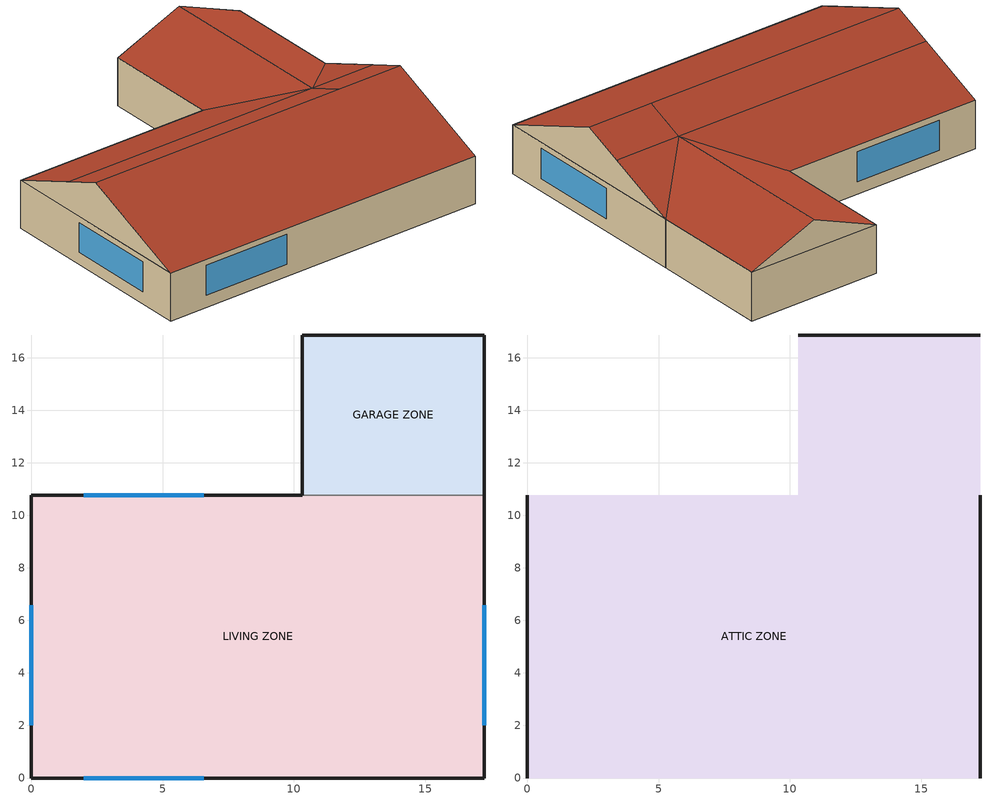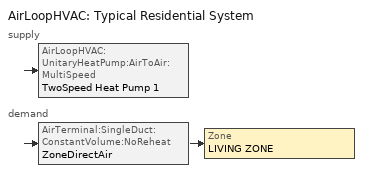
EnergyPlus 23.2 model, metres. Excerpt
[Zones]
GARAGE ZONE
 floor adiabatic (FLOOR:GARAGE): 10.32,10.78 10.32,16.88 17.24,16.88 17.24,10.78 z0
 wall outside (EXTWALL:GARAGE): 17.24,10.78 17.24,16.88 / 10.32,16.88 10.32,10.78 z0:2.44
 wall outside (Garage:SteelDoor): 17.24,16.88 10.32,16.88 z0:2.44
 wall to LIVING ZONE (INTERIORWall): 10.32,10.78 17.24,10.78 z0:2.44
LIVING ZONE
 floor adiabatic (FLOOR:LIVING): 0,0 0,10.78 17.24,10.78 17.24,0 z0
 wall outside (EXTWALL:LIVING): 10.32,10.78 0,10.78 0,0 17.24,0 17.24,10.78 z0:2.44
 window (Dbl Clr 3mm/6mm Air): 17.24,2 17.24,6.57 / 6.57,10.78 2,10.78 / 2,0 6.57,0 / 0,6.57 0,2 z0.61:2.13
ATTIC ZONE
 floor to GARAGE ZONE (CEILING:Garage): 10.32,10.78 10.32,16.88 17.24,16.88 17.24,10.78 z2.44
 floor to LIVING ZONE (reverseCEILING:LIVING): 0,0 0,10.78 17.24,10.78 17.24,0 z2.44
 wall outside (GABLE): 13.78,16.88,3.88 17.24,16.88,2.44 10.32,16.88,2.44; 17.24,5.39,4.68 17.24,0,2.44 17.24,10.78,2.44; 0,5.39,4.68 0,10.78,2.44 0,0,2.44
 roof outside (ROOF): 13.78,16.88,3.88 13.78,7.32,3.88 17.24,10.78,2.44 17.24,16.88,2.44; 13.78,5.39,4.68 13.78,7.32,3.88 0,7.32,3.88 0,5.39,4.68; 13.78,7.32,3.88 10.33,10.78,2.44 0,10.78,2.44 0,7.32,3.88; 17.24,5.39,4.68 17.24,7.32,3.88 13.78,7.32,3.88 13.78,5.39,4.68; 17.24,7.32,3.88 17.24,10.78,2.44 13.78,7.32,3.88; 0,5.39,4.68 0,0,2.44 17.24,0,2.44 17.24,5.39,4.68; 10.32,16.88,2.44 10.32,10.78,2.44 13.78,7.32,3.88 13.78,16.88,3.88
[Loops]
AirLoopHVAC 'Typical Residential System'
 supply: AirLoopHVAC:UnitaryHeatPump:AirToAir:MultiSpeed 'TwoSpeed Heat Pump 1'
 demand: AirTerminal:SingleDuct:ConstantVolume:NoReheat 'ZoneDirectAir' > Zone 'LIVING ZONE'
[Building]
House with AirflowNetwork simulation: Loads convergence tolerance value=0.001; Maximum number of warmup days=25; Minimum number of warmup days=6; North axis=0; Solar distribution=FullInteriorAndExterior; Temperature convergence tolerance value=0.005; Terrain=Suburbs
[Site:GroundTemperature:BuildingSurface]
20.03, 20.03, 20.13, 20.3, 20.43, 20.52, 20.62, 20.77, 20.78, 20.55, 20.44, 20.2
[Site:Location]
CHICAGO_IL_USA TMY2-94846: Elevation=190; Latitude=41.78; Longitude=-87.75; Time zone=-6
[SizingPeriod:DesignDay] Barometric pressure=99063; Day of month=21; Daylight saving time indicator=No; Humidity condition type=WetBulb; Rain indicator=No; Snow indicator=No; Solar model indicator=ASHRAEClearSky
Name | Daily dry bulb temperature range | Day type | Maximum dry bulb temperature | Month | Sky clearness | Wetbulb or dewpoint at maximum dry bulb | Wind direction | Wind speed
CHICAGO_IL_USA Annual Cooling 1% Design Conditions DB/MCWB | 10.7 | SummerDesignDay | 31.5 | 7 | 1 | 23 | 230 | 5.3
CHICAGO_IL_USA Annual Heating 99% Design Conditions DB | 0 | WinterDesignDay | -17.3 | 1 | 0 | -17.3 | 270 | 4.9
[Construction]
CEILING:Garage: GP01
Dbl Clr 3mm/6mm Air: CLEAR 3MM, AIR 6MM, CLEAR 3MM
EXTWALL:GARAGE: A1 - 1 IN STUCCO, CB11
EXTWALL:LIVING: A1 - 1 IN STUCCO, CB11, GP01
FLOOR:GARAGE: CC03
FLOOR:LIVING: CC03, CP02
GABLE: PW03
Garage:SteelDoor: HF-A3
INTERIORWall: GP01, IN02, GP01
ROOF: AR02, PW03
reverseCEILING:LIVING: GP01, IN05
[Material] Thermal absorptance=0.9
Name | Conductivity | Density | Roughness | Solar absorptance | Specific heat | Thickness | Visible absorptance
A1 - 1 IN STUCCO | 0.691831 | 1858.142 | Smooth | 0.92 | 836.8 | 0.0253898 | 0.92
CB11 | 1.048 | 1105 | MediumRough | 0.2 | 837 | 0.2032 | 0.2
CC03 | 1.31 | 2243 | MediumRough | 0.65 | 837 | 0.1016 | 0.65
GP01 | 0.16 | 801 | MediumSmooth | 0.75 | 837 | 0.0127 | 0.75
HF-A3 | 44.9696 | 7689 | Smooth | 0.2 | 418 | 0.0015 | 0.2
IN02 | 0.043 | 10 | Rough | 0.75 | 837 | 0.0901 | 0.75
IN05 | 0.043 | 10 | Rough | 0.75 | 837 | 0.2458 | 0.75
PW03 | 0.115 | 545 | MediumSmooth | 0.78 | 1213 | 0.0127 | 0.78
[Material:NoMass] Thermal absorptance=0.9
Name | Roughness | Solar absorptance | Thermal resistance | Visible absorptance
AR02 | VeryRough | 0.7 | 0.078 | 0.7
CP02 | Rough | 0.75 | 0.217 | 0.75
[WindowMaterial:Gas]
AIR 6MM: Gas type=Air; Thickness=0.006
[WindowMaterial:Glazing]
CLEAR 3MM: Back side infrared hemispherical emissivity=0.84; Back side solar reflectance at normal incidence=0.075; Back side visible reflectance at normal incidence=0.081; Conductivity=0.9; Front side infrared hemispherical emissivity=0.84; Front side solar reflectance at normal incidence=0.075; Front side visible reflectance at normal incidence=0.081; Infrared transmittance at normal incidence=0; Optical data type=SpectralAverage; Solar transmittance at normal incidence=0.837; Thickness=0.003; Visible transmittance at normal incidence=0.898
[AirLoopHVAC]
Typical Residential System: Design supply air flow rate=0.7551
[AirLoopHVAC:UnitaryHeatPump:AirToAir:MultiSpeed]
TwoSpeed Heat Pump 1: Auxiliary off cycle electric power=0; Auxiliary on cycle electric power=0; Availability schedule=HVACAvailSched; Controlling zone or thermostat location=LIVING ZONE; Cooling coil=ACDXCoil 1; Cooling speed 1 supply air flow rate=0.6135; Cooling speed 2 supply air flow rate=0.7551; Design heat recovery water flow rate=0; Heating coil=Heat Pump DX Heating Coil 1; Heating speed 1 supply air flow rate=0.6135; Heating speed 2 supply air flow rate=0.7551; Maximum outdoor dry bulb temperature for supplemental heater operation=21; Maximum supply air temperature from supplemental heater=50; Maximum temperature for heat recovery=80; Minimum outdoor dry bulb temperature for compressor operation=-8; No load supply air flow rate=0.2; Number of speeds for cooling=2; Number of speeds for heating=2; Supplemental heating coil=Supp Heating Coil 1; Supply air fan=Supply Fan 1; Supply air fan operating mode schedule=CyclingFanSchedule; Supply air fan placement=BlowThrough
[AirTerminal:SingleDuct:ConstantVolume:NoReheat]
ZoneDirectAir: Availability schedule=HVACAvailSched; Maximum air flow rate=0.7551
[AvailabilityManager:Scheduled]
Reheat System 1 Avail: Schedule=HVACAvailSched
[Coil:Cooling:DX:MultiSpeed]
ACDXCoil 1: 2017 speed 1 rated evaporator fan power per volume flow rate=573.3; 2017 speed 2 rated evaporator fan power per volume flow rate=673.3; 2023 speed 1 rated evaporator fan power per volume flow rate=934.4; 2023 speed 2 rated evaporator fan power per volume flow rate=934.4; Apply latent degradation to speeds greater than 1=No; Apply part load fraction to speeds greater than 1=No; Availability schedule=HVACAvailSched; Condenser type=AirCooled; Crankcase heater capacity=200; Fuel type=Electricity; Maximum outdoor dry bulb temperature for crankcase heater operation=10; Number of speeds=2; Speed 1 energy input ratio function of flow fraction curve=HPACCOOLEIRFF Speed 1; Speed 1 energy input ratio function of temperature curve=HPACCOOLEIRFT Speed 1; Speed 1 evaporative condenser air flow rate=1.2; Speed 1 evaporative condenser effectiveness=0.9; Speed 1 gross rated cooling cop=4.32; Speed 1 gross rated sensible heat ratio=0.81; Speed 1 gross rated total cooling capacity=10266; Speed 1 latent capacity time constant=45; Speed 1 maximum cycling rate=3; Speed 1 nominal time for condensate removal to begin=1000; Speed 1 part load fraction correlation curve=HPACCOOLPLFFPLR Speed 1; Speed 1 rated air flow rate=0.6135; Speed 1 rated evaporative condenser pump power consumption=44; Speed 1 rated waste heat fraction of power input=0.2; Speed 1 ratio of initial moisture evaporation rate and steady state latent capacity=1.5; Speed 1 total cooling capacity function of flow fraction curve=HPACCoolCapFF Speed 1; Speed 1 total cooling capacity function of temperature curve=HPACCoolCapFT Speed 1; Speed 1 waste heat function of temperature curve=HAPCCoolWHFT Speed 2; Speed 2 energy input ratio function of flow fraction curve=HPACCOOLEIRFF Speed 2; Speed 2 energy input ratio function of temperature curve=HPACCOOLEIRFT Speed 2; Speed 2 evaporative condenser air flow rate=1.6; Speed 2 evaporative condenser effectiveness=0.9; Speed 2 gross rated cooling cop=3.98; Speed 2 gross rated sensible heat ratio=0.758; Speed 2 gross rated total cooling capacity=13826; Speed 2 latent capacity time constant=45; Speed 2 maximum cycling rate=3; Speed 2 nominal time for condensate removal to begin=1000; Speed 2 part load fraction correlation curve=HPACCOOLPLFFPLR Speed 1; Speed 2 rated air flow rate=0.7551; Speed 2 rated evaporative condenser pump power consumption=60; Speed 2 rated waste heat fraction of power input=0.2; Speed 2 ratio of initial moisture evaporation rate and steady state latent capacity=1.5; Speed 2 total cooling capacity function of flow fraction curve=HPACCoolCapFF Speed 2; Speed 2 total cooling capacity function of temperature curve=HPACCoolCapFT Speed 2; Speed 2 waste heat function of temperature curve=HAPCCoolWHFT Speed 2
[Coil:Heating:DX:MultiSpeed]
Heat Pump DX Heating Coil 1: 2017 speed 1 rated supply air fan power per volume flow rate=573.3; 2017 speed 2 rated supply air fan power per volume flow rate=673.3; 2023 speed 1 rated supply air fan power per volume flow rate=934.4; 2023 speed 2 rated supply air fan power per volume flow rate=934.4; Apply part load fraction to speeds greater than 1=No; Availability schedule=HVACAvailSched; Crankcase heater capacity=200; Defrost control=Timed; Defrost energy input ratio function of temperature curve=HPACDefrostCAPFT; Defrost strategy=ReverseCycle; Defrost time period fraction=0.058333; Fuel type=Electricity; Maximum outdoor dry bulb temperature for crankcase heater operation=10; Maximum outdoor dry bulb temperature for defrost operation=7.22; Minimum outdoor dry bulb temperature for compressor operation=-13.8889; Number of speeds=2; Outdoor dry bulb temperature to turn on compressor=-8.8; Region number for calculating hspf=4; Resistive defrost heater capacity=2000; Speed 1 energy input ratio function of flow fraction curve=HPACHeatEIRFF Speed 1; Speed 1 energy input ratio function of temperature curve=HPACHeatEIRFT Speed 1; Speed 1 gross rated heating capacity=10164; Speed 1 gross rated heating cop=4.235; Speed 1 heating capacity function of flow fraction curve=HPACHeatCapFF Speed 1; Speed 1 heating capacity function of temperature curve=HPACHeatCapFT Speed 1; Speed 1 part load fraction correlation curve=HPACHeatPLFFPLR Speed 1; Speed 1 rated air flow rate=0.6135; Speed 1 rated waste heat fraction of power input=0.2; Speed 1 waste heat function of temperature curve=HAPCHeatWHFT Speed 1; Speed 2 energy input ratio function of flow fraction curve=HPACHeatEIRFF Speed 2; Speed 2 energy input ratio function of temperature curve=HPACHeatEIRFT Speed 2; Speed 2 gross rated heating capacity=13866; Speed 2 gross rated heating cop=3.9; Speed 2 heating capacity function of flow fraction curve=HPACHeatCapFF Speed 2; Speed 2 heating capacity function of temperature curve=HPACHeatCapFT Speed 2; Speed 2 part load fraction correlation curve=HPACHeatPLFFPLR Speed 2; Speed 2 rated air flow rate=0.7551; Speed 2 rated waste heat fraction of power input=0.2; Speed 2 waste heat function of temperature curve=HAPCHeatWHFT Speed 2
[Coil:Heating:Fuel]
Supp Heating Coil 1: Availability schedule=HVACAvailSched; Burner efficiency=0.8; Fuel type=NaturalGas; Nominal capacity=25000
[ElectricEquipment]
LIVING ZONE ElecEq: Design level=500; Design level calculation method=EquipmentLevel; Fraction latent=0; Fraction lost=0; Fraction radiant=0.3; Schedule=INTERMITTENT; Zone or zonelist or space or spacelist=LIVING ZONE
[Fan:OnOff]
Supply Fan 1: Availability schedule=HVACAvailSched; Fan total efficiency=0.7; Maximum flow rate=0.7551; Motor efficiency=0.9; Motor in airstream fraction=1; Pressure rise=400
[Lights]
LIVING ZONE Lights: Design level calculation method=LightingLevel; End use subcategory=GeneralLights; Fraction radiant=0.2; Fraction replaceable=0; Fraction visible=0.2; Lighting level=1000; Return air fraction=0; Schedule=HOUSE LIGHTING; Zone or zonelist or space or spacelist=LIVING ZONE
[People]
LIVING ZONE People: Activity level schedule=Activity Sch; Air velocity schedule=Air Velo Sch; Carbon dioxide generation rate=3.82e-08; Clothing insulation calculation method=ClothingInsulationSchedule; Clothing insulation schedule=Clothing Sch; Fraction radiant=0.3; Mean radiant temperature calculation type=ZoneAveraged; Number of people=3; Number of people calculation method=People; Number of people schedule=HOUSE OCCUPANCY; Thermal comfort model 1 type=Fanger; Work efficiency schedule=Work Eff Sch; Zone or zonelist or space or spacelist=LIVING ZONE
[ThermostatSetpoint:DualSetpoint]
Setpoints: Cooling setpoint temperature schedule=Dual Cooling Setpoints; Heating setpoint temperature schedule=Dual Heating Setpoints
[Zone] Ceiling height=Autocalculate; Multiplier=1; Type=1; Volume=Autocalculate
ATTIC ZONE; GARAGE ZONE; LIVING ZONE
[ZoneControl:Thermostat]
Zone Thermostat: Zone or zonelist=LIVING ZONE; Control 1=Setpoints; Control type schedule=Dual Zone Control Type Sched
[Zone equipment]
LIVING ZONE: ZoneDirectAir
[Curve:Biquadratic]
Name | Maximum value of x | Maximum value of y | Minimum value of x | Minimum value of y | Coefficient1 constant | Coefficient2 x | Coefficient3 x 2 | Coefficient4 y | Coefficient5 y 2 | Coefficient6 x y | Input unit type for x | Input unit type for y | Output unit type
HAPCCoolWHFT Speed 2; HAPCHeatWHFT Speed 1; HAPCHeatWHFT Speed 2 | 50 | 50 | 0 | 0 | 1 | 0 | 0 | 0 | 0 | 0
HPACCOOLEIRFT Speed 1 | 22.22222 | 46.11111 | 13.88889 | 23.88889 | -1.85015 | 0.262075 | -0.00663024 | 0.0105776 | 0.000699189 | -0.00137851 | Temperature | Temperature | Dimensionless
HPACCOOLEIRFT Speed 2 | 22.22222 | 46.11111 | 13.88889 | 23.88889 | -0.597879 | 0.134907 | -0.00378482 | 0.00648013 | 0.000407907 | -0.000446723 | Temperature | Temperature | Dimensionless
HPACCoolCapFT Speed 1 | 22.22222 | 46.11111 | 13.88889 | 23.88889 | 2.01524 | -0.120393 | 0.00427832 | -0.000285454 | -4.85775e-05 | -0.000345086 | Temperature | Temperature | Dimensionless
HPACCoolCapFT Speed 2 | 22.22222 | 46.11111 | 13.88889 | 23.88889 | 1.74227 | -0.0891051 | 0.00349885 | -0.00100481 | -2.20198e-05 | -0.000416472 | Temperature | Temperature | Dimensionless
HPACDefrostCAPFT | 50 | 50 | 0 | 0 | 1 | 0 | 0 | 0 | 0 | 0 | Temperature | Temperature | Dimensionless
HPACHeatCapFT Speed 1 | 23.88889 | 19.44444 | 18.33333 | -13.8889 | 0.760523 | 0.0075317 | -0.000288398 | 0.021653 | 3.29133e-05 | 0.00014862 | Temperature | Temperature | Dimensionless
HPACHeatCapFT Speed 2 | 23.88889 | 19.44444 | 18.33333 | -13.8889 | 0.640986 | 0.0125868 | -0.000268027 | 0.0119215 | -0.000184927 | 0.000421853 | Temperature | Temperature | Dimensionless
HPACHeatEIRFT Speed 1 | 23.88889 | 19.44444 | 18.33333 | -13.8889 | 0.750128 | 0.00229894 | 0.000953927 | -0.00832704 | 0.00101606 | -0.00143385 | Temperature | Temperature | Dimensionless
HPACHeatEIRFT Speed 2 | 23.88889 | 19.44444 | 18.33333 | -13.8889 | 0.776836 | 0.0065988 | 0.000480351 | -0.00178192 | 0.000796743 | -0.000985089 | Temperature | Temperature | Dimensionless
[Curve:Quadratic]
Name | Maximum value of x | Minimum value of x | Coefficient1 constant | Coefficient2 x | Coefficient3 x 2
HPACCOOLEIRFF Speed 1 | 1.1 | 0.7 | 1.54864 | -1.14814 | 0.599501
HPACCOOLEIRFF Speed 2 | 1.1 | 0.7 | 1.34934 | -0.800099 | 0.450756
HPACCOOLPLFFPLR Speed 1; HPACHeatPLFFPLR Speed 1; HPACHeatPLFFPLR Speed 2 | 1 | 0 | 0.85 | 0.15 | 0
HPACCoolCapFF Speed 1 | 1.1 | 0.7 | 0.654699 | 0.592984 | -0.247683
HPACCoolCapFF Speed 2 | 1.1 | 0.7 | 0.657555 | 0.600127 | -0.257682
HPACHeatCapFF Speed 1 | 1.1 | 0.7 | 0.752131 | 0.437553 | -0.189683
HPACHeatCapFF Speed 2 | 1.1 | 0.7 | 0.479477 | 1.27488 | -0.75436
HPACHeatEIRFF Speed 1 | 1.1 | 0.7 | 1.85391 | -1.4112 | 0.557294
HPACHeatEIRFF Speed 2 | 1.1 | 0.7 | 2.02861 | -2.16676 | 1.13815
[Schedule:Compact]
Activity Sch: Through: 12/31, For: AllDays, Until: 24:00, 131.8
Air Velo Sch: Through: 12/31, For: AllDays, Until: 24:00, 0.137
Clothing Sch; HVACAvailSched: Through: 12/31, For: AllDays, Until: 24:00, 1
CyclingFanSchedule; Work Eff Sch: Through: 12/31, For: AllDays, Until: 24:00, 0
Dual Cooling Setpoints: Through: 12/31, For: AllDays, Until: 24:00, 26.6
Dual Heating Setpoints: Through: 12/31, For: AllDays, Until: 24:00, 22
Dual Zone Control Type Sched: Through: 12/31, For: AllDays, Until: 24:00, 4
HOUSE LIGHTING: Through: 12/31, For: WeekDays, Until: 6:00, 0.05, Until: 7:00, 0.2, Until: 17:00, 1, Until: 18:00, 0.5, Until: 24:00, 0.05, For: AllOtherDays, Until: 24:00, 0.05
HOUSE OCCUPANCY: Through: 12/31, For: WeekDays, Until: 6:00, 1, Until: 7:00, 0.1, Until: 8:00, 0.5, Until: 12:00, 1, Until: 13:00, 0.5, Until: 16:00, 1, Until: 17:00, 0.5, Until: 18:00, 0.1, Until: 24:00, 1, For: AllOtherDays, Until: 24:00, 0
INTERMITTENT: Through: 12/31, For: WeekDays, Until: 8:00, 0, Until: 18:00, 1, Until: 24:00, 0, For: AllOtherDays, Until: 24:00, 0
[AirflowNetwork:Distribution:Component:Coil] Air path hydraulic diameter=1; Air path length=0.1
Name | Coil
AirflowNetwork:Distribution:Component:Coil 1 | ACDXCoil 1
AirflowNetwork:Distribution:Component:Coil 2 | Supp Heating Coil 1
AirflowNetwork:Distribution:Component:Coil 3 | Heat Pump DX Heating Coil 1
[AirflowNetwork:Distribution:Component:Duct] Overall moisture transmittance coefficient from air to air=1e-07
Name | Coefficient for local dynamic loss due to fitting | Cross section area | Duct length | Heat transmittance coefficient u factor for duct wall construction | Hydraulic diameter | Inside convection coefficient | Outside convection coefficient | Surface roughness
AirLoopReturn; AirLoopSupply; ZoneConnectionDuct | 0 | 0.7854 | 0.1 | 0.001226 | 1 | 0.0325 | 0.0065 | 0.0001
MainReturn | 0.01 | 0.1963 | 1 | 0.001226 | 0.5 | 0.0325 | 0.0065 | 0.0009
MainTruck | 0.01 | 0.1297 | 2 | 0.946792 | 0.4064 | 25.09 | 5.018 | 0.0009
ZoneReturn | 0.01 | 0.1963 | 3 | 0.001226 | 0.5 | 0.0325 | 0.0065 | 0.0009
ZoneSupply | 0.91 | 0.1297 | 10 | 0.946792 | 0.4064 | 25.09 | 5.018 | 0.0009
ZoneSupply1Link2 ATInlet Duct | 0 | 0.1297 | 0.0001 | 1e-07 | 0.4064 | 25.09 | 5.018 | 0.0009
[AirflowNetwork:Distribution:Component:Fan]
AirflowNetwork:Distribution:Component:Fan 1: Fan=Supply Fan 1
[AirflowNetwork:Distribution:Component:LeakageRatio] Air mass flow exponent=0.65; Maximum flow rate=0.7551
Name | Effective leakage ratio | Reference pressure difference
ReturnLeak | 0.05 | 15
SupplyLeak | 0.04 | 60
[AirflowNetwork:Distribution:Linkage]
Name | Component | Node 1 | Node 2 | Thermal zone
CoolingCoilLink | ACDXCoil 1 | CoolingInletNode | HeatingInletNode
EquipmentAirLoopLink | AirLoopSupply | AirLoopOutletNode | EquipmentInletNode
HeatingCoilLink | Heat Pump DX Heating Coil 1 | HeatingInletNode | SuppHeatingInletNode
Main Link | MainTruck | EquipmentInletNode | SplitterNode | Attic Zone
ReturnMixerLink | MainReturn | MixerNode | MainReturnNode | Garage Zone
SuppHeatingCoilLink | Supp Heating Coil 1 | SuppHeatingInletNode | AirLoopOutletNode
SupplyFanLink | Supply Fan 1 | FanInletNode | CoolingInletNode
SystemInletLink | MainReturn | MainInletNode | FanInletNode | GARAGE ZONE
SystemReturnLink | AirLoopReturn | MainReturnNode | MainInletNode
ZoneReturn1Link | ZoneReturn | ZoneOutletNode | ZoneReturnNode | Attic Zone
ZoneReturn2Link | ZoneReturn | ZoneReturnNode | MixerNode | Garage Zone
ZoneReturnConnectionLink | ZoneConnectionDuct | LIVING ZONE | ZoneOutletNode
ZoneReturnLeakLink | ReturnLeak | Garage Zone | ZoneReturnNode
ZoneSupply1Link2 | ZoneSupply | ZoneSupplyNode | ZoneSupplyRegisterNode ATInlet | Attic Zone
ZoneSupply1Link2 ATInlet | ZoneSupply1Link2 ATInlet Duct | ZoneSupplyRegisterNode ATInlet | ZoneSupplyRegisterNode | Attic Zone
ZoneSupplyConnectionLink | ZoneConnectionDuct | ZoneSupplyRegisterNode | LIVING ZONE
ZoneSupplyLeakLink | SupplyLeak | ZoneSupplyNode | Attic Zone
ZoneSupplyLink1 | ZoneSupply | SplitterNode | ZoneSupplyNode | Attic Zone
[AirflowNetwork:Distribution:Node] Node height=3
Name | Component object type or node type
AirLoopOutletNode; CoolingInletNode; EquipmentInletNode; FanInletNode; HeatingInletNode; MainInletNode; MainReturnNode; SuppHeatingInletNode; ZoneOutletNode; ZoneReturnNode; ZoneSupplyNode; ZoneSupplyRegisterNode; ZoneSupplyRegisterNode ATInlet | Other
MixerNode | AirLoopHVAC:ZoneMixer
SplitterNode | AirLoopHVAC:ZoneSplitter
[AirflowNetwork:MultiZone:ExternalNode] External node height=1.524
Name | Wind pressure coefficient curve
EFacade | EFacade_WPCValue
NFacade | NFacade_WPCValue
SFacade | SFacade_WPCValue
WFacade | WFacade_WPCValue
[AirflowNetwork:MultiZone:ReferenceCrackConditions]
ReferenceCrackConditions: Reference barometric pressure=101325; Reference humidity ratio=0; Reference temperature=20
[AirflowNetwork:MultiZone:Surface] Window door opening factor or crack factor=1
Name | Leakage component | Surface
AirflowNetwork:MultiZone:Surface 1 | CR-1 | Living:West
AirflowNetwork:MultiZone:Surface 2 | CR-1 | Living:Interior
AirflowNetwork:MultiZone:Surface 3 | CRcri | Garage:FrontDoor
AirflowNetwork:MultiZone:Surface 4 | AtticLeak | EastRoof
AirflowNetwork:MultiZone:Surface 5 | InterCondZoneLeak | Living:Ceiling
AirflowNetwork:MultiZone:Surface 6 | InterZoneLeak | Garage:Ceiling
[AirflowNetwork:MultiZone:Surface:Crack] Air mass flow coefficient at reference conditions=0.02
Name | Air mass flow exponent
AtticLeak; InterCondZoneLeak; InterZoneLeak | 0.65
CR-1; CRcri | 0.667
[AirflowNetwork:MultiZone:WindPressureCoefficientArray]
Every 30 Degrees: Wind direction 1=0; Wind direction 2=30; Wind direction 3=60; Wind direction 4=90; Wind direction 5=120; Wind direction 6=150; Wind direction 7=180; Wind direction 8=210; Wind direction 9=240; Wind direction 10=270; Wind direction 11=300; Wind direction 12=330
[AirflowNetwork:MultiZone:WindPressureCoefficientValues] Airflownetwork multizone windpressurecoefficientarray=Every 30 Degrees
Name | Wind pressure coefficient value 1 | Wind pressure coefficient value 2 | Wind pressure coefficient value 3 | Wind pressure coefficient value 4 | Wind pressure coefficient value 5 | Wind pressure coefficient value 6 | Wind pressure coefficient value 7 | Wind pressure coefficient value 8 | Wind pressure coefficient value 9 | Wind pressure coefficient value 10 | Wind pressure coefficient value 11 | Wind pressure coefficient value 12
EFacade_WPCValue | -0.56 | 0.04 | 0.48 | 0.6 | 0.48 | 0.04 | -0.56 | -0.56 | -0.42 | -0.37 | -0.42 | -0.56
NFacade_WPCValue | 0.6 | 0.48 | 0.04 | -0.56 | -0.56 | -0.42 | -0.37 | -0.42 | -0.56 | -0.56 | 0.04 | 0.48
SFacade_WPCValue | -0.37 | -0.42 | -0.56 | -0.56 | 0.04 | 0.48 | 0.6 | 0.48 | 0.04 | -0.56 | -0.56 | -0.42
WFacade_WPCValue | -0.56 | -0.56 | -0.42 | -0.37 | -0.42 | -0.56 | -0.56 | 0.04 | 0.48 | 0.6 | 0.48 | 0.04
[AirflowNetwork:MultiZone:Zone] Indoor and outdoor enthalpy difference lower limit for maximum venting open factor=0; Indoor and outdoor enthalpy difference upper limit for minimum venting open factor=300000
Name | Zone | Indoor and outdoor temperature difference lower limit for maximum venting open factor | Indoor and outdoor temperature difference upper limit for minimum venting open factor | Minimum venting open factor | Ventilation control mode | Ventilation control zone temperature setpoint schedule
AirflowNetwork:MultiZone:Zone 1 | LIVING ZONE | 5 | 10 | 0.3 | Temperature | WindowVentSched
AirflowNetwork:MultiZone:Zone 2 | GARAGE ZONE | 0 | 100 | 1 | NoVent
AirflowNetwork:MultiZone:Zone 3 | ATTIC ZONE | 0 | 100 | 1 | NoVent
[AirflowNetwork:SimulationControl]
House AirflowNetwork: Absolute airflow convergence tolerance=1e-06; Airflownetwork control=MultizoneWithDistribution; Azimuth angle of long axis of building=0; Building type=LowRise; Convergence acceleration limit=-0.5; Height selection for local wind pressure calculation=ExternalNode; Initialization type=ZeroNodePressures; Maximum number of iterations=500; Ratio of building width along short axis to width along long axis=1; Relative airflow convergence tolerance=1e-05; Wind pressure coefficient type=Input
